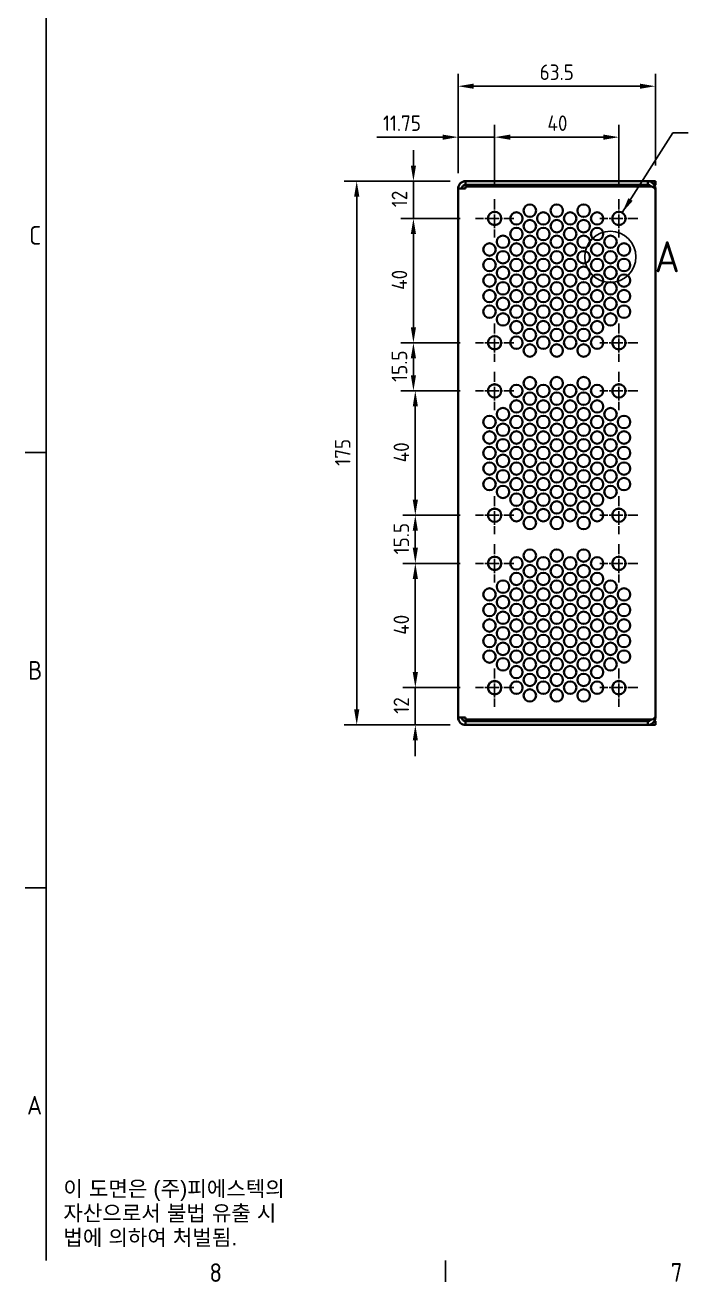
# Model space of a CAD drawing. Header units: millimetres. Extents: x 0 to 1188, y 0 to 840.
# Drawn here: x 13.2 to 226.6, y 13.2 to 417.6 of the extents above; entities that cross this region are included whole.
import ezdxf

# ---------------------------------------------------------------- set-up
doc = ezdxf.new("R2010")
doc.units = ezdxf.units.MM
doc.header["$LTSCALE"] = 2
doc.linetypes.add('CHAIN', pattern=[0.3543, 0.2362, -0.0295, 0.0591, -0.0295])
doc.layers.get('0').update_dxf_attribs({"color": 3, "lineweight": 25})
for name, color, linetype, lineweight in [('가시적인 것(ISO)', 3, 'Continuous', 40), ('경계(ISO)', 7, 'Continuous', 25), ('기호(ISO)', 5, 'Continuous', 25), ('상세 경계(JIS)', 7, 'Continuous', 25), ('중심 표식(ISO)', 1, 'Continuous', 25), ('치수(ISO)', 2, 'Continuous', 25)]:
    doc.layers.add(name, color=color, linetype=linetype, lineweight=lineweight)
doc.styles.add('문자 텍스트_PSTEK_POSCO', font='isocp.shx')
doc.styles.add('부품번호텍스트_PSTEK_POSCO', font='isocp.shx')
doc.styles.add('치수 텍스트_PSTEK_POSCO', font='isocp.shx')
doc.dimstyles.new('치수_PSTEK_POSCO', dxfattribs={"dimscale": 2, "dimtxt": 2.5, "dimasz": 2.5, "dimexe": 2, "dimexo": 2.5, "dimgap": 1, "dimtad": 1, "dimrnd": 1e-08, "dimdsep": 46, "dimtxsty": '치수 텍스트_PSTEK_POSCO', "dimcen": 0.09, "dimdle": 10, "dimclrd": 7, "dimclre": 7, "dimclrt": 2, "dimadec": 1, "dimazin": 2, "dimtfac": 1, "dimtmove": 0, "dimatfit": 3, "dimfxl": 0, "dimtolj": 1, "dimlwd": -1, "dimlwe": -1, "dimarcsym": 0})
doc.dimstyles.new('치수_PSTEK_POSCO$7', dxfattribs={"dimscale": 2, "dimtxt": 2.5, "dimasz": 2.5, "dimexe": 2, "dimexo": 2.5, "dimgap": 1, "dimtad": 1, "dimrnd": 1e-08, "dimdsep": 46, "dimtxsty": '치수 텍스트_PSTEK_POSCO', "dimcen": 0.09, "dimdle": 10, "dimclrd": 7, "dimclre": 7, "dimclrt": 2, "dimadec": 1, "dimazin": 2, "dimtfac": 1, "dimtmove": 0, "dimatfit": 3, "dimfxl": 0, "dimtolj": 1, "dimlwd": -1, "dimlwe": -1, "dimarcsym": 0})

# ---------------------------------------------------------------- blocks, each defined once
blk = doc.blocks.new('경계 Default Border')
at = {"layer": '경계(ISO)'}
for p, q in [((10, 140), (6.6, 140)), ((10, 70), (6.6, 70)), ((74.25, 10), (74.25, 6.6))]:
    blk.add_line(p, q, dxfattribs=at)
at = {"layer": '경계(ISO)', "flags": 128}
blk.add_lwpolyline([(10, 10), (10, 410)], dxfattribs=at)
at = {"layer": '경계(ISO)', "color": 2, "char_height": 3, "attachment_point": 7, "style": '문자 텍스트_PSTEK_POSCO'}
for s, insert in [('C', (7.24, 173.47)), ('B', (7.08, 103.47)), ('A', (6.91, 33.49)), ('8', (36.27, 6.57)), ('7', (110.52, 6.59))]:
    blk.add_mtext(s, dxfattribs=dict(at, insert=insert))
blk = doc.blocks.new('*D72')
at = {"layer": 'Defpoints', "color": 0}
for p in [(155.02, 367.38), (119.96, 192.38), (155.02, 192.38)]:
    blk.add_point(p, dxfattribs=at)
at = {"layer": '치수(ISO)', "color": 7}
for p, q in [((150.02, 367.38), (115.96, 367.38)), ((119.96, 362.38), (119.96, 197.38)), ((150.02, 192.38), (115.96, 192.38))]:
    blk.add_line(p, q, dxfattribs=at)
for points in [[(119.13, 362.38), (120.8, 362.38), (119.96, 367.38)], [(119.13, 197.38), (120.8, 197.38), (119.96, 192.38)]]:
    blk.add_solid(points, dxfattribs=at)
at = {"layer": '치수(ISO)', "color": 2, "insert": (115.46, 275.77), "char_height": 5, "attachment_point": 4, "rotation": 90, "style": '치수 텍스트_PSTEK_POSCO'}
blk.add_mtext('\\A1;175', dxfattribs=at)
blk = doc.blocks.new('*D73')
at = {"layer": 'Defpoints', "color": 0}
for p in [(216.12, 397.92), (152.62, 364.98), (216.12, 367.38)]:
    blk.add_point(p, dxfattribs=at)
at = {"layer": '치수(ISO)', "color": 7}
for p, q in [((152.62, 369.98), (152.62, 401.92)), ((216.12, 372.38), (216.12, 401.92)), ((157.62, 397.92), (211.12, 397.92))]:
    blk.add_line(p, q, dxfattribs=at)
for points in [[(157.62, 398.76), (157.62, 397.09), (152.62, 397.92)], [(211.12, 398.76), (211.12, 397.09), (216.12, 397.92)]]:
    blk.add_solid(points, dxfattribs=at)
at = {"layer": '치수(ISO)', "color": 2, "insert": (178.86, 402.42), "char_height": 5, "attachment_point": 4, "style": '치수 텍스트_PSTEK_POSCO'}
blk.add_mtext('\\A1;63.5', dxfattribs=at)
blk = doc.blocks.new('*D74')
at = {"layer": 'Defpoints', "color": 0}
for p in [(138.83, 204.38), (158.22, 204.38), (155.02, 192.38)]:
    blk.add_point(p, dxfattribs=at)
at = {"layer": '치수(ISO)', "color": 7}
for p, q in [((138.83, 209.38), (138.83, 214.38)), ((153.22, 204.38), (134.83, 204.38)), ((138.83, 192.38), (138.83, 204.38)), ((150.02, 192.38), (134.83, 192.38)), ((138.83, 187.38), (138.83, 182.38))]:
    blk.add_line(p, q, dxfattribs=at)
for points in [[(138, 209.38), (139.67, 209.38), (138.83, 204.38)], [(138, 187.38), (139.67, 187.38), (138.83, 192.38)]]:
    blk.add_solid(points, dxfattribs=at)
at = {"layer": '치수(ISO)', "color": 2, "insert": (134.33, 195.98), "char_height": 5, "attachment_point": 4, "rotation": 90, "style": '치수 텍스트_PSTEK_POSCO'}
blk.add_mtext('\\A1;12', dxfattribs=at)
blk = doc.blocks.new('*D75')
at = {"layer": 'Defpoints', "color": 0}
for p in [(138.83, 244.38), (158.22, 244.38), (158.22, 204.38)]:
    blk.add_point(p, dxfattribs=at)
at = {"layer": '치수(ISO)', "color": 7}
for p, q in [((153.22, 244.38), (134.83, 244.38)), ((138.83, 209.38), (138.83, 239.38)), ((153.22, 204.38), (134.83, 204.38))]:
    blk.add_line(p, q, dxfattribs=at)
for points in [[(138, 239.38), (139.67, 239.38), (138.83, 244.38)], [(138, 209.38), (139.67, 209.38), (138.83, 204.38)]]:
    blk.add_solid(points, dxfattribs=at)
at = {"layer": '치수(ISO)', "color": 2, "insert": (134.33, 221.38), "char_height": 5, "attachment_point": 4, "rotation": 90, "style": '치수 텍스트_PSTEK_POSCO'}
blk.add_mtext('\\A1;40', dxfattribs=at)
blk = doc.blocks.new('*D76')
at = {"layer": 'Defpoints', "color": 0}
for p in [(158.22, 259.88), (138.83, 244.38), (158.22, 244.38)]:
    blk.add_point(p, dxfattribs=at)
at = {"layer": '치수(ISO)', "color": 7}
for p, q in [((153.22, 259.88), (134.83, 259.88)), ((138.83, 254.88), (138.83, 249.38)), ((153.22, 244.38), (134.83, 244.38))]:
    blk.add_line(p, q, dxfattribs=at)
for points in [[(138, 254.88), (139.67, 254.88), (138.83, 259.88)], [(138, 249.38), (139.67, 249.38), (138.83, 244.38)]]:
    blk.add_solid(points, dxfattribs=at)
at = {"layer": '치수(ISO)', "color": 2, "insert": (134.33, 247.27), "char_height": 5, "attachment_point": 4, "rotation": 90, "style": '치수 텍스트_PSTEK_POSCO'}
blk.add_mtext('\\A1;15.5', dxfattribs=at)
blk = doc.blocks.new('*D77')
at = {"layer": 'Defpoints', "color": 0}
for p in [(138.83, 299.88), (158.22, 299.88), (158.22, 259.88)]:
    blk.add_point(p, dxfattribs=at)
at = {"layer": '치수(ISO)', "color": 7}
for p, q in [((153.22, 299.88), (134.83, 299.88)), ((138.83, 264.88), (138.83, 294.88)), ((153.22, 259.88), (134.83, 259.88))]:
    blk.add_line(p, q, dxfattribs=at)
for points in [[(138, 294.88), (139.67, 294.88), (138.83, 299.88)], [(138, 264.88), (139.67, 264.88), (138.83, 259.88)]]:
    blk.add_solid(points, dxfattribs=at)
at = {"layer": '치수(ISO)', "color": 2, "insert": (134.33, 276.88), "char_height": 5, "attachment_point": 4, "rotation": 90, "style": '치수 텍스트_PSTEK_POSCO'}
blk.add_mtext('\\A1;40', dxfattribs=at)
blk = doc.blocks.new('*D78')
at = {"layer": 'Defpoints', "color": 0}
for p in [(138.22, 315.38), (158.22, 315.38), (158.22, 299.88)]:
    blk.add_point(p, dxfattribs=at)
at = {"layer": '치수(ISO)', "color": 7}
for p, q in [((153.22, 315.38), (134.22, 315.38)), ((138.22, 304.88), (138.22, 310.38)), ((153.22, 299.88), (134.22, 299.88))]:
    blk.add_line(p, q, dxfattribs=at)
for points in [[(137.38, 310.38), (139.05, 310.38), (138.22, 315.38)], [(137.38, 304.88), (139.05, 304.88), (138.22, 299.88)]]:
    blk.add_solid(points, dxfattribs=at)
at = {"layer": '치수(ISO)', "color": 2, "insert": (133.72, 302.77), "char_height": 5, "attachment_point": 4, "rotation": 90, "style": '치수 텍스트_PSTEK_POSCO'}
blk.add_mtext('\\A1;15.5', dxfattribs=at)
blk = doc.blocks.new('*D79')
at = {"layer": 'Defpoints', "color": 0}
for p in [(158.22, 355.38), (138.22, 315.38), (158.22, 315.38)]:
    blk.add_point(p, dxfattribs=at)
at = {"layer": '치수(ISO)', "color": 7}
for p, q in [((153.22, 355.38), (134.22, 355.38)), ((138.22, 350.38), (138.22, 320.38)), ((153.22, 315.38), (134.22, 315.38))]:
    blk.add_line(p, q, dxfattribs=at)
for points in [[(137.38, 350.38), (139.05, 350.38), (138.22, 355.38)], [(137.38, 320.38), (139.05, 320.38), (138.22, 315.38)]]:
    blk.add_solid(points, dxfattribs=at)
at = {"layer": '치수(ISO)', "color": 2, "insert": (133.72, 332.38), "char_height": 5, "attachment_point": 4, "rotation": 90, "style": '치수 텍스트_PSTEK_POSCO'}
blk.add_mtext('\\A1;40', dxfattribs=at)
blk = doc.blocks.new('*D80')
at = {"layer": 'Defpoints', "color": 0}
for p in [(138.22, 367.38), (155.02, 367.38), (158.22, 355.38)]:
    blk.add_point(p, dxfattribs=at)
at = {"layer": '치수(ISO)', "color": 7}
for p, q in [((138.22, 372.38), (138.22, 377.38)), ((150.02, 367.38), (134.22, 367.38)), ((138.22, 355.38), (138.22, 367.38)), ((153.22, 355.38), (134.22, 355.38)), ((138.22, 350.38), (138.22, 345.38))]:
    blk.add_line(p, q, dxfattribs=at)
for points in [[(137.38, 372.38), (139.05, 372.38), (138.22, 367.38)], [(137.38, 350.38), (139.05, 350.38), (138.22, 355.38)]]:
    blk.add_solid(points, dxfattribs=at)
at = {"layer": '치수(ISO)', "color": 2, "insert": (133.72, 358.98), "char_height": 5, "attachment_point": 4, "rotation": 90, "style": '치수 텍스트_PSTEK_POSCO'}
blk.add_mtext('\\A1;12', dxfattribs=at)
blk = doc.blocks.new('*D81')
at = {"layer": 'Defpoints', "color": 0}
for p in [(204.37, 381.53), (164.37, 361.53), (204.37, 361.53)]:
    blk.add_point(p, dxfattribs=at)
at = {"layer": '치수(ISO)', "color": 7}
for p, q in [((164.37, 366.53), (164.37, 385.53)), ((204.37, 366.53), (204.37, 385.53)), ((169.37, 381.53), (199.37, 381.53))]:
    blk.add_line(p, q, dxfattribs=at)
for points in [[(169.37, 382.36), (169.37, 380.69), (164.37, 381.53)], [(199.37, 382.36), (199.37, 380.69), (204.37, 381.53)]]:
    blk.add_solid(points, dxfattribs=at)
at = {"layer": '치수(ISO)', "color": 2, "insert": (181.37, 386.03), "char_height": 5, "attachment_point": 4, "style": '치수 텍스트_PSTEK_POSCO'}
blk.add_mtext('\\A1;40', dxfattribs=at)
blk = doc.blocks.new('*D82')
at = {"layer": 'Defpoints', "color": 0}
for p in [(152.62, 381.53), (152.62, 364.98), (164.37, 361.53)]:
    blk.add_point(p, dxfattribs=at)
at = {"layer": '치수(ISO)', "color": 7}
for p, q in [((152.62, 369.98), (152.62, 385.53)), ((164.37, 366.53), (164.37, 385.53)), ((147.62, 381.53), (126.41, 381.53)), ((164.37, 381.53), (152.62, 381.53)), ((169.37, 381.53), (174.37, 381.53))]:
    blk.add_line(p, q, dxfattribs=at)
for points in [[(147.62, 382.36), (147.62, 380.69), (152.62, 381.53)], [(169.37, 382.36), (169.37, 380.69), (164.37, 381.53)]]:
    blk.add_solid(points, dxfattribs=at)
at = {"layer": '치수(ISO)', "color": 2, "insert": (128.41, 386.03), "char_height": 5, "attachment_point": 4, "style": '치수 텍스트_PSTEK_POSCO'}
blk.add_mtext('\\A1;11.75', dxfattribs=at)
blk = doc.blocks.new('2dDetail0')
at = {"layer": '상세 경계(JIS)'}
blk.add_circle((100.81, 171.51), 4.11, dxfattribs=at)
at = {"layer": '상세 경계(JIS)', "insert": (107.94, 169.01), "char_height": 5, "attachment_point": 7, "style": '부품번호텍스트_PSTEK_POSCO'}
blk.add_mtext('A', dxfattribs=at)

msp = doc.modelspace()

# ---------------------------------------------------------------- linework, layer by layer
at = {"layer": '가시적인 것(ISO)'}
for p, q in [((155.017, 364.978), (152.617, 364.978)), ((152.617, 194.778), (152.617, 364.978)), ((213.717, 367.378), (155.017, 367.378)), ((155.017, 366.178), (155.017, 367.378)), ((155.017, 366.178), (213.717, 366.178)), ((155.017, 365.678), (213.717, 365.678)), ((155.017, 364.978), (155.017, 365.678)), ((160.117, 366.178), (160.117, 365.678)), ((168.117, 366.178), (168.117, 365.678)), ((200.117, 366.178), (200.117, 365.678)), ((208.117, 366.178), (208.117, 365.678)), ((213.717, 367.378), (216.117, 367.378)), ((213.717, 366.178), (213.717, 367.378)), ((214.866, 365.678), (213.717, 365.678)), ((215.796, 366.178), (216.117, 366.178)), ((216.011, 364.978), (216.117, 364.978)), ((216.117, 367.378), (216.117, 366.178)), ((216.117, 364.625), (216.117, 364.978)), ((216.117, 364.625), (216.117, 195.132)), ((152.617, 194.778), (155.017, 194.778)), ((155.017, 194.078), (155.017, 194.778)), ((216.011, 194.778), (216.117, 194.778)), ((216.117, 194.778), (216.117, 195.132)), ((213.717, 194.078), (155.017, 194.078)), ((155.017, 193.578), (213.717, 193.578)), ((155.017, 193.578), (155.017, 192.378)), ((155.017, 192.378), (213.717, 192.378)), ((160.117, 193.578), (160.117, 194.078)), ((168.117, 193.578), (168.117, 194.078)), ((200.117, 193.578), (200.117, 194.078)), ((208.117, 193.578), (208.117, 194.078)), ((213.717, 194.078), (214.866, 194.078)), ((213.717, 192.378), (213.717, 193.578)), ((213.717, 192.378), (216.117, 192.378)), ((215.796, 193.578), (216.117, 193.578)), ((216.117, 193.578), (216.117, 192.378))]:
    msp.add_line(p, q, dxfattribs=at)
for centre, radius in [((164.367, 355.378), 2.15), ((171.377, 355.378), 2), ((175.707, 357.878), 2), ((180.037, 355.378), 2), ((184.367, 357.878), 2), ((188.697, 355.378), 2), ((193.027, 357.878), 2), ((197.357, 355.378), 2), ((204.367, 355.378), 2.15), ((171.377, 350.378), 2), ((175.707, 352.878), 2), ((180.037, 350.378), 2), ((184.367, 352.878), 2), ((188.697, 350.378), 2), ((193.027, 352.878), 2), ((197.357, 350.378), 2), ((167.047, 347.878), 2), ((175.707, 347.878), 2), ((184.367, 347.878), 2), ((193.027, 347.878), 2), ((201.687, 347.878), 2), ((162.717, 345.378), 2), ((167.047, 342.878), 2), ((171.377, 345.378), 2), ((175.707, 342.878), 2), ((180.037, 345.378), 2), ((184.367, 342.878), 2), ((188.697, 345.378), 2), ((193.027, 342.878), 2), ((197.357, 345.378), 2), ((201.687, 342.878), 2), ((206.017, 345.378), 2), ((162.717, 340.378), 2), ((167.047, 337.878), 2), ((171.377, 340.378), 2), ((175.707, 337.878), 2), ((180.037, 340.378), 2), ((184.367, 337.878), 2), ((188.697, 340.378), 2), ((193.027, 337.878), 2), ((197.357, 340.378), 2), ((201.687, 337.878), 2), ((206.017, 340.378), 2), ((162.717, 335.378), 2), ((171.377, 335.378), 2), ((180.037, 335.378), 2), ((188.697, 335.378), 2), ((197.357, 335.378), 2), ((206.017, 335.378), 2), ((162.717, 330.378), 2), ((167.047, 332.878), 2), ((171.377, 330.378), 2), ((175.707, 332.878), 2), ((180.037, 330.378), 2), ((184.367, 332.878), 2), ((188.697, 330.378), 2), ((193.027, 332.878), 2), ((197.357, 330.378), 2), ((201.687, 332.878), 2), ((206.017, 330.378), 2), ((167.047, 327.878), 2), ((175.707, 327.878), 2), ((184.367, 327.878), 2), ((193.027, 327.878), 2), ((201.687, 327.878), 2), ((162.717, 325.378), 2), ((167.047, 322.878), 2), ((171.377, 325.378), 2), ((175.707, 322.878), 2), ((180.037, 325.378), 2), ((184.367, 322.878), 2), ((188.697, 325.378), 2), ((193.027, 322.878), 2), ((197.357, 325.378), 2), ((201.687, 322.878), 2), ((206.017, 325.378), 2), ((171.377, 320.378), 2), ((175.707, 317.878), 2), ((180.037, 320.378), 2), ((184.367, 317.878), 2), ((188.697, 320.378), 2), ((193.027, 317.878), 2), ((197.357, 320.378), 2), ((164.367, 315.378), 2.15), ((171.377, 315.378), 2), ((180.037, 315.378), 2), ((188.697, 315.378), 2), ((197.357, 315.378), 2), ((204.367, 315.378), 2.15), ((175.707, 312.878), 2), ((184.367, 312.878), 2), ((193.027, 312.878), 2), ((175.707, 302.378), 2), ((184.367, 302.378), 2), ((193.027, 302.378), 2), ((164.367, 299.878), 2.15), ((171.377, 299.878), 2), ((175.707, 297.378), 2), ((180.037, 299.878), 2), ((184.367, 297.378), 2), ((188.697, 299.878), 2), ((193.027, 297.378), 2), ((197.357, 299.878), 2), ((204.367, 299.878), 2.15), ((171.377, 294.878), 2), ((180.037, 294.878), 2), ((188.697, 294.878), 2), ((197.357, 294.878), 2), ((162.717, 289.878), 2), ((167.047, 292.378), 2), ((171.377, 289.878), 2), ((175.707, 292.378), 2), ((180.037, 289.878), 2), ((184.367, 292.378), 2), ((188.697, 289.878), 2), ((193.027, 292.378), 2), ((197.357, 289.878), 2), ((201.687, 292.378), 2), ((206.017, 289.878), 2), ((167.047, 287.378), 2), ((175.707, 287.378), 2), ((184.367, 287.378), 2), ((193.027, 287.378), 2), ((201.687, 287.378), 2), ((162.717, 284.878), 2), ((167.047, 282.378), 2), ((171.377, 284.878), 2), ((175.707, 282.378), 2), ((180.037, 284.878), 2), ((184.367, 282.378), 2), ((188.697, 284.878), 2), ((193.027, 282.378), 2), ((197.357, 284.878), 2), ((201.687, 282.378), 2), ((206.017, 284.878), 2), ((162.717, 279.878), 2), ((167.047, 277.378), 2), ((171.377, 279.878), 2), ((175.707, 277.378), 2), ((180.037, 279.878), 2), ((184.367, 277.378), 2), ((188.697, 279.878), 2), ((193.027, 277.378), 2), ((197.357, 279.878), 2), ((201.687, 277.378), 2), ((206.017, 279.878), 2), ((162.717, 274.878), 2), ((171.377, 274.878), 2), ((180.037, 274.878), 2), ((188.697, 274.878), 2), ((197.357, 274.878), 2), ((206.017, 274.878), 2), ((162.717, 269.878), 2), ((167.047, 272.378), 2), ((171.377, 269.878), 2), ((175.707, 272.378), 2), ((180.037, 269.878), 2), ((184.367, 272.378), 2), ((188.697, 269.878), 2), ((193.027, 272.378), 2), ((197.357, 269.878), 2), ((201.687, 272.378), 2), ((206.017, 269.878), 2), ((167.047, 267.378), 2), ((175.707, 267.378), 2), ((184.367, 267.378), 2), ((193.027, 267.378), 2), ((201.687, 267.378), 2), ((171.377, 264.878), 2), ((175.707, 262.378), 2), ((180.037, 264.878), 2), ((184.367, 262.378), 2), ((188.697, 264.878), 2), ((193.027, 262.378), 2), ((197.357, 264.878), 2), ((164.367, 259.878), 2.15), ((171.377, 259.878), 2), ((175.707, 257.378), 2), ((180.037, 259.878), 2), ((184.367, 257.378), 2), ((188.697, 259.878), 2), ((193.027, 257.378), 2), ((197.357, 259.878), 2), ((204.367, 259.878), 2.15), ((175.707, 246.878), 2), ((184.367, 246.878), 2), ((193.027, 246.878), 2), ((164.367, 244.378), 2.15), ((171.377, 244.378), 2), ((175.707, 241.878), 2), ((180.037, 244.378), 2), ((184.367, 241.878), 2), ((188.697, 244.378), 2), ((193.027, 241.878), 2), ((197.357, 244.378), 2), ((204.367, 244.378), 2.15), ((167.047, 236.878), 2), ((171.377, 239.378), 2), ((175.707, 236.878), 2), ((180.037, 239.378), 2), ((184.367, 236.878), 2), ((188.697, 239.378), 2), ((193.027, 236.878), 2), ((197.357, 239.378), 2), ((201.687, 236.878), 2), ((162.717, 234.378), 2), ((171.377, 234.378), 2), ((180.037, 234.378), 2), ((188.697, 234.378), 2), ((197.357, 234.378), 2), ((206.017, 234.378), 2), ((162.717, 229.378), 2), ((167.047, 231.878), 2), ((171.377, 229.378), 2), ((175.707, 231.878), 2), ((180.037, 229.378), 2), ((184.367, 231.878), 2), ((188.697, 229.378), 2), ((193.027, 231.878), 2), ((197.357, 229.378), 2), ((201.687, 231.878), 2), ((206.017, 229.378), 2), ((167.047, 226.878), 2), ((175.707, 226.878), 2), ((184.367, 226.878), 2), ((193.027, 226.878), 2), ((201.687, 226.878), 2), ((162.717, 224.378), 2), ((167.047, 221.878), 2), ((171.377, 224.378), 2), ((175.707, 221.878), 2), ((180.037, 224.378), 2), ((184.367, 221.878), 2), ((188.697, 224.378), 2), ((193.027, 221.878), 2), ((197.357, 224.378), 2), ((201.687, 221.878), 2), ((206.017, 224.378), 2), ((162.717, 219.378), 2), ((167.047, 216.878), 2), ((171.377, 219.378), 2), ((175.707, 216.878), 2), ((180.037, 219.378), 2), ((184.367, 216.878), 2), ((188.697, 219.378), 2), ((193.027, 216.878), 2), ((197.357, 219.378), 2), ((201.687, 216.878), 2), ((206.017, 219.378), 2), ((162.717, 214.378), 2), ((171.377, 214.378), 2), ((180.037, 214.378), 2), ((188.697, 214.378), 2), ((197.357, 214.378), 2), ((206.017, 214.378), 2), ((167.047, 211.878), 2), ((171.377, 209.378), 2), ((175.707, 211.878), 2), ((180.037, 209.378), 2), ((184.367, 211.878), 2), ((188.697, 209.378), 2), ((193.027, 211.878), 2), ((197.357, 209.378), 2), ((201.687, 211.878), 2), ((164.367, 204.378), 2.15), ((171.377, 204.378), 2), ((175.707, 206.878), 2), ((180.037, 204.378), 2), ((184.367, 206.878), 2), ((188.697, 204.378), 2), ((193.027, 206.878), 2), ((197.357, 204.378), 2), ((204.367, 204.378), 2.15), ((175.707, 201.878), 2), ((184.367, 201.878), 2), ((193.027, 201.878), 2)]:
    msp.add_circle(centre, radius, dxfattribs=at)
for centre, radius, start, end in [((155.017, 364.978), 2.4, 90, 180), ((155.017, 364.978), 1.2, 90, 180), ((213.717, 364.978), 1.2, 35.68533, 90), ((155.017, 194.778), 2.4, 180, 270), ((155.017, 194.778), 1.2, 180, 270), ((213.717, 194.778), 1.2, 270, 324.31467)]:
    msp.add_arc(centre, radius, start, end, dxfattribs=at)
for points, knots in [([(216.117, 364.978), (216.117, 365.834), (215.621, 366.671), (214.871, 367.083), (214.519, 367.276), (214.118, 367.378), (213.717, 367.378)], [-1.5707963, -1.5707963, -1.5707963, -1.5707963, -0.5014533, -0.5014533, -0.5014533, 0, 0, 0, 0]), ([(213.717, 192.378), (214.573, 192.378), (215.411, 192.874), (215.822, 193.625), (216.015, 193.976), (216.117, 194.377), (216.117, 194.778)], [0, 0, 0, 0, 1.069343, 1.069343, 1.069343, 1.5707963, 1.5707963, 1.5707963, 1.5707963])]:
    msp.add_open_spline(points, degree=3, knots=knots, dxfattribs=at)
for points in [[(214.866, 365.678), (215.619, 365.473), (216.117, 365.053), (216.117, 364.625)], [(216.117, 195.132), (216.117, 194.703), (215.619, 194.283), (214.866, 194.078)]]:
    msp.add_open_spline(points, degree=3, dxfattribs=at)
at = {"layer": '중심 표식(ISO)', "linetype": 'CHAIN', "ltscale": 6.833826}
for p, q in [((164.367, 361.528), (164.367, 349.228)), ((204.367, 361.528), (204.367, 349.228)), ((170.517, 355.378), (158.217, 355.378)), ((210.517, 355.378), (198.217, 355.378)), ((164.367, 321.528), (164.367, 309.228)), ((204.367, 321.528), (204.367, 309.228)), ((170.517, 315.378), (158.217, 315.378)), ((210.517, 315.378), (198.217, 315.378)), ((164.367, 306.028), (164.367, 293.728)), ((204.367, 306.028), (204.367, 293.728)), ((170.517, 299.878), (158.217, 299.878)), ((210.517, 299.878), (198.217, 299.878)), ((164.367, 266.028), (164.367, 253.728)), ((204.367, 266.028), (204.367, 253.728)), ((170.517, 259.878), (158.217, 259.878)), ((210.517, 259.878), (198.217, 259.878)), ((164.367, 250.528), (164.367, 238.228)), ((204.367, 250.528), (204.367, 238.228)), ((170.517, 244.378), (158.217, 244.378)), ((210.517, 244.378), (198.217, 244.378)), ((164.367, 210.528), (164.367, 198.228)), ((204.367, 210.528), (204.367, 198.228)), ((170.517, 204.378), (158.217, 204.378)), ((210.517, 204.378), (198.217, 204.378))]:
    msp.add_line(p, q, dxfattribs=at)

# ---------------------------------------------------------------- block references
at = {"xscale": 2, "yscale": 2, "zscale": 2}
msp.add_blockref('경계 Default Border', (0, 0), dxfattribs=at)
at = {"layer": '상세 경계(JIS)', "xscale": 2, "yscale": 2, "zscale": 2}
msp.add_blockref('2dDetail0', (0, 0), dxfattribs=at)

# ---------------------------------------------------------------- texts
at = {"layer": '기호(ISO)', "color": 2, "insert": (25.51, 35.029), "char_height": 5, "width": 78.61221, "attachment_point": 4, "line_spacing_factor": 0.944221, "style": '문자 텍스트_PSTEK_POSCO'}
msp.add_mtext('{\\fArial|b0|i0;\\H5.0000;이 도면은 (주)피에스텍의\\P자산으로서 불법 유출 시 \\P법에 의하여 처벌됨.}', dxfattribs=at)

# ---------------------------------------------------------------- dimensions: what is measured, and where the dimension line sits
at = {"layer": '치수(ISO)', "color": 7}
dim = msp.add_linear_dim(base=(216.117, 397.924), p1=(152.617, 364.978), p2=(216.117, 367.378), dimstyle='치수_PSTEK_POSCO', override={"dimdec": 2, "dimtp": 0, "dimtm": 0, "dimtdec": 2, "dimtofl": 0, "dimatfit": 1}, dxfattribs=at)
dim.commit()
dim.dimension.update_dxf_attribs({"geometry": '*D73', "text_midpoint": (184.367, 397.924), "dimtype": 160})
for base, p1, p2, angle, override, picture, middle in [((152.617, 381.528), (164.367, 361.528), (152.617, 364.978), 180, {"dimdec": 2, "dimtp": 0, "dimtm": 0, "dimtdec": 2, "dimtofl": 1, "dimatfit": 1}, '*D82', (134.514, 381.528)), ((204.367, 381.528), (164.367, 361.528), (204.367, 361.528), 180, {"dimdec": 2, "dimtp": 0, "dimtm": 0, "dimtdec": 2, "dimtofl": 0, "dimatfit": 1}, '*D81', (184.367, 381.528)), ((138.217, 367.378), (158.217, 355.378), (155.017, 367.378), 90, {"dimdec": 2, "dimtp": 0, "dimtm": 0, "dimtdec": 2, "dimtofl": 1, "dimatfit": 1}, '*D80', (138.217, 361.378)), ((119.965, 192.378), (155.017, 367.378), (155.017, 192.378), 90, {"dimdec": 2, "dimtp": 0, "dimtm": 0, "dimtdec": 2, "dimtofl": 0, "dimatfit": 1}, '*D72', (119.965, 279.878)), ((138.217, 315.378), (158.217, 355.378), (158.217, 315.378), 90, {"dimdec": 2, "dimtp": 0, "dimtm": 0, "dimtdec": 2, "dimtofl": 0, "dimatfit": 1}, '*D79', (138.217, 335.378)), ((138.217, 315.378), (158.217, 299.878), (158.217, 315.378), 90, {"dimdec": 2, "dimtp": 0, "dimtm": 0, "dimtdec": 2, "dimtofl": 0, "dimatfit": 1}, '*D78', (138.217, 307.628)), ((138.833, 299.878), (158.217, 259.878), (158.217, 299.878), 90, {"dimdec": 2, "dimtp": 0, "dimtm": 0, "dimtdec": 2, "dimtofl": 0, "dimatfit": 1}, '*D77', (138.833, 279.878)), ((138.833, 244.378), (158.217, 259.878), (158.217, 244.378), 90, {"dimdec": 2, "dimtp": 0, "dimtm": 0, "dimtdec": 2, "dimtofl": 0, "dimatfit": 1}, '*D76', (138.833, 252.128)), ((138.833, 244.378), (158.217, 204.378), (158.217, 244.378), 90, {"dimdec": 2, "dimtp": 0, "dimtm": 0, "dimtdec": 2, "dimtofl": 0, "dimatfit": 1}, '*D75', (138.833, 224.378)), ((138.833, 204.378), (155.017, 192.378), (158.217, 204.378), 270, {"dimdec": 2, "dimtp": 0, "dimtm": 0, "dimtdec": 2, "dimtofl": 1, "dimatfit": 1}, '*D74', (138.833, 198.378))]:
    dim = msp.add_linear_dim(base=base, p1=p1, p2=p2, angle=angle, dimstyle='치수_PSTEK_POSCO', override=override, dxfattribs=at)
    dim.commit()
    dim.dimension.update_dxf_attribs({"geometry": picture, "text_midpoint": middle, "dimtype": 160})

# ---------------------------------------------------------------- leaders
at = {"layer": '기호(ISO)', "color": 7, "annotation_type": 0, "has_hookline": 1, "hookline_direction": 0, "text_width": 42.568}
msp.add_leader([(205.442, 357.24), (221.701, 382.931), (226.701, 382.931)], dimstyle='치수_PSTEK_POSCO$7', override={"dimtad": 0}, dxfattribs=at)

doc.saveas('drawing.dxf')
